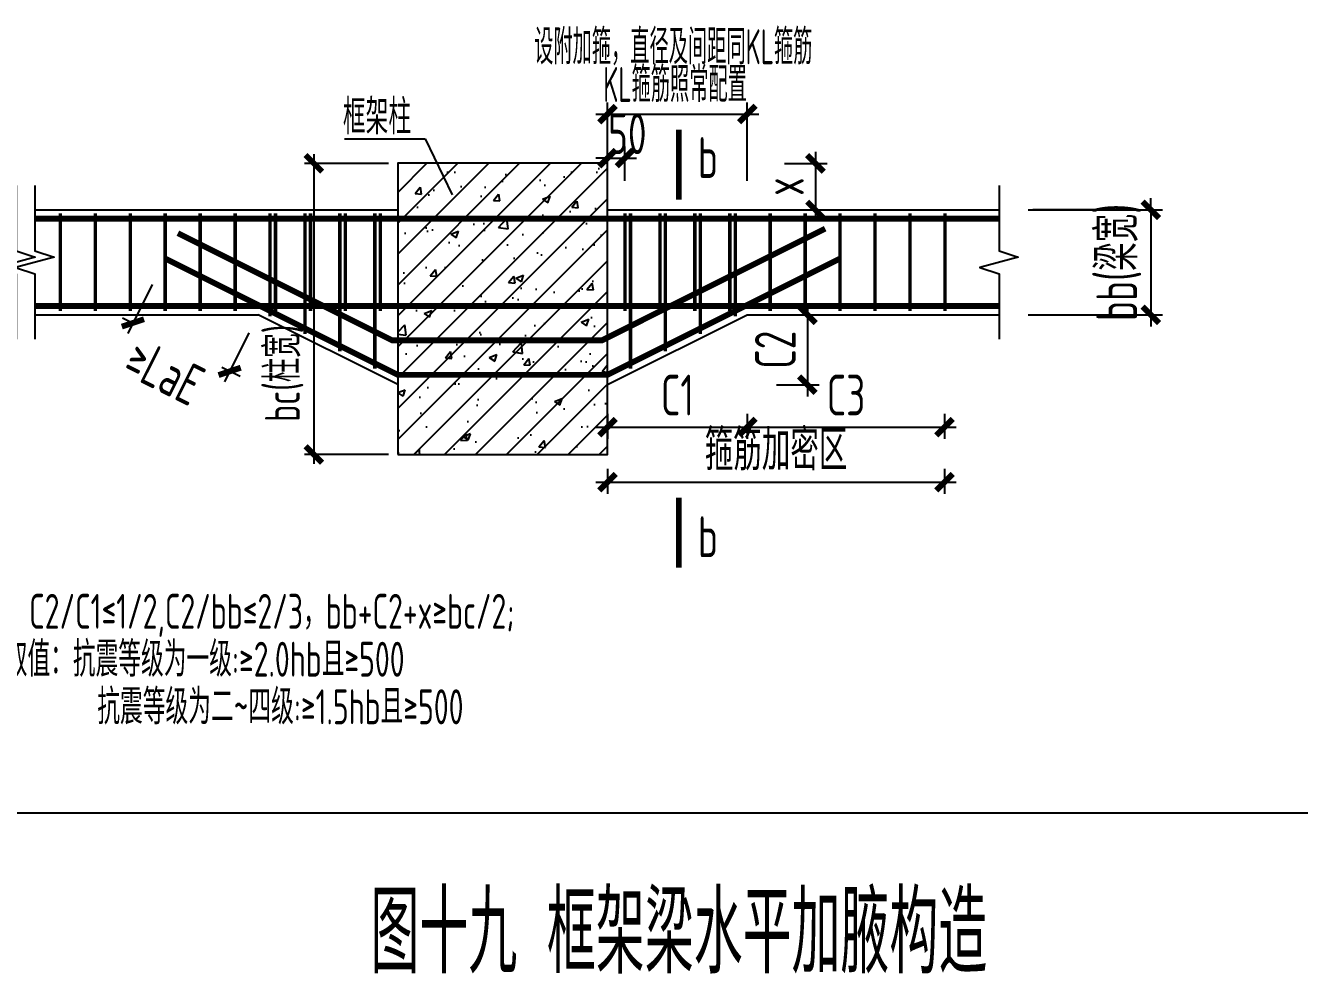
# Model space of a CAD drawing. Extents: x 9731685 to 18866768, y -962146 to 194094.
# Drawn here: x 9837873 to 9848809, y 64052 to 72190 of the extents above; entities that cross this region are included whole.
import ezdxf
from ezdxf.enums import TextEntityAlignment as Align

# ---------------------------------------------------------------- set-up
doc = ezdxf.new("R2010")
doc.units = 0
doc.header["$LTSCALE"] = 1000
doc.linetypes.add('DASH', pattern=[0.35, 0.25, -0.1])
doc.layers.get('0').update_dxf_attribs({"linetype": 'CONTINUOUS'})
doc.layers.get('Defpoints').update_dxf_attribs({"linetype": 'CONTINUOUS'})
for name, color, linetype in [('DIM', 3, 'CONTINUOUS'), ('NUM', 7, 'CONTINUOUS'), ('TAB', 7, 'CONTINUOUS'), ('TEXT', 7, 'CONTINUOUS'), ('THICK', 6, 'CONTINUOUS')]:
    doc.layers.add(name, color=color, linetype=linetype)
doc.layers.add('rein', color=6, linetype='ByLayer', lineweight=18)
doc.styles.add('TSSD_Dimension', font='Tssdeng.shx', dxfattribs={"width": 0.7, "bigfont": 'hztxt.shx'})
doc.styles.add('TSSD_Label', font='Tssdeng.shx', dxfattribs={"width": 0.7, "bigfont": 'hztxt.shx'})
doc.styles.add('TSSD_Norm', font='Tssdeng.shx', dxfattribs={"width": 0.7, "bigfont": 'hztxt.shx'})
doc.dimstyles.new('TSSD_100_100', dxfattribs={"dimtxt": 350, "dimasz": 100, "dimexe": 100, "dimexo": 250, "dimgap": 100, "dimtad": 1, "dimdec": 0, "dimzin": 0, "dimdsep": 46, "dimtxsty": 'TSSD_Dimension', "dimblk": 'ARCHTICK', "dimblk1": 'ARCHTICK', "dimblk2": 'ARCHTICK', "dimcen": 0, "dimdle": 100, "dimclrt": 7, "dimadec": 0, "dimazin": 0, "dimtfac": 1, "dimtdec": 0, "dimtix": 1, "dimtmove": 2, "dimatfit": 3, "dimfxl": 1, "dimtolj": 1, "dimtzin": 0, "dimarcsym": 0})
doc.dimstyles.new('TSSD_25_100', dxfattribs={"dimtxt": 300, "dimasz": 100, "dimexe": 80, "dimexo": 80, "dimgap": 50, "dimtad": 1, "dimdec": 0, "dimlfac": 0.25, "dimzin": 0, "dimdsep": 46, "dimtxsty": 'TSSD_Dimension', "dimblk": 'ARCHTICK', "dimcen": 0, "dimdle": 80, "dimclrt": 7, "dimadec": 0, "dimazin": 0, "dimtfac": 1, "dimtdec": 0, "dimtix": 1, "dimtmove": 2, "dimatfit": 3, "dimldrblk": 'ARCHTICK', "dimfxl": 1, "dimtolj": 1, "dimtzin": 0, "dimarcsym": 0})
doc.dimstyles.new('TSSD_50_100', dxfattribs={"dimtxt": 350, "dimasz": 100, "dimexe": 100, "dimexo": 250, "dimgap": 100, "dimtad": 1, "dimdec": 0, "dimlfac": 0.5, "dimzin": 0, "dimdsep": 46, "dimtxsty": 'TSSD_Dimension', "dimblk": 'ARCHTICK', "dimblk1": 'ARCHTICK', "dimblk2": 'ARCHTICK', "dimcen": 0, "dimdle": 100, "dimclrt": 7, "dimadec": 0, "dimazin": 0, "dimtfac": 1, "dimtdec": 0, "dimtix": 1, "dimtmove": 2, "dimatfit": 3, "dimfxl": 1, "dimtolj": 1, "dimtzin": 0, "dimarcsym": 0})

# ---------------------------------------------------------------- blocks, each defined once
blk = doc.blocks.new('_ArchTick')
at = {"color": 0, "linetype": 'ByBlock', "const_width": 0.5}
blk.add_lwpolyline([(-0.71, -0.71), (0.71, 0.71)], dxfattribs=at)
blk = doc.blocks.new('*D861')
at = {"layer": 'Defpoints', "color": 0}
for p in [(9846231, 70607), (9846231, 69707), (9847533, 69707)]:
    blk.add_point(p, dxfattribs=at)
at = {"layer": 'DIM', "color": 0, "lineweight": -2}
for p, q in [((9847533, 70607), (9847533, 70707)), ((9846481, 70607), (9847633, 70607)), ((9847533, 70607), (9847533, 69707)), ((9846481, 69707), (9847633, 69707)), ((9847533, 69707), (9847533, 69607))]:
    blk.add_line(p, q, dxfattribs=at)
at = {"layer": 'DIM', "color": 0, "lineweight": -2, "xscale": 100, "yscale": 100, "zscale": 100}
for p, rotation in [((9847533, 70607), 270), ((9847533, 69707), 90)]:
    blk.add_blockref('_ArchTick', p, dxfattribs=dict(at, rotation=rotation))
at = {"layer": 'DIM', "color": 7, "insert": (9847258, 70157), "char_height": 350, "attachment_point": 5, "rotation": 90, "style": 'TSSD_Dimension'}
blk.add_mtext('\\A1;bb(梁宽)', dxfattribs=at)
blk = doc.blocks.new('*D862')
at = {"layer": 'Defpoints', "color": 0}
for p in [(9841069, 71007), (9840348, 68507), (9841069, 68507)]:
    blk.add_point(p, dxfattribs=at)
at = {"layer": 'DIM', "color": 0, "lineweight": -2}
for p, q in [((9840989, 71007), (9840268, 71007)), ((9840348, 71087), (9840348, 68427)), ((9840989, 68507), (9840268, 68507))]:
    blk.add_line(p, q, dxfattribs=at)
at = {"layer": 'DIM', "color": 0, "lineweight": -2, "xscale": 100, "yscale": 100, "zscale": 100}
for p, rotation in [((9840348, 71007), 90), ((9840348, 68507), 270)]:
    blk.add_blockref('_ArchTick', p, dxfattribs=dict(at, rotation=rotation))
at = {"layer": 'DIM', "color": 7, "insert": (9840093, 69205), "char_height": 300, "attachment_point": 5, "rotation": 90, "style": 'TSSD_Dimension'}
blk.add_mtext('\\A1;bc(柱宽)', dxfattribs=at)
blk = doc.blocks.new('*D863')
at = {"layer": 'Defpoints', "color": 0}
for p in [(9842869, 69107), (9844069, 69107), (9844069, 68743)]:
    blk.add_point(p, dxfattribs=at)
at = {"layer": 'DIM', "color": 0, "lineweight": -2}
for p, q in [((9842869, 68857), (9842869, 68643)), ((9844069, 68857), (9844069, 68643)), ((9842769, 68743), (9844169, 68743))]:
    blk.add_line(p, q, dxfattribs=at)
at = {"layer": 'DIM', "color": 0, "lineweight": -2, "xscale": 100, "yscale": 100, "zscale": 100, "rotation": 180}
blk.add_blockref('_ArchTick', (9842869, 68743), dxfattribs=at)
at = {"layer": 'DIM', "color": 0, "lineweight": -2, "xscale": 100, "yscale": 100, "zscale": 100}
blk.add_blockref('_ArchTick', (9844069, 68743), dxfattribs=at)
at = {"layer": 'DIM', "color": 7, "insert": (9843469, 69018), "char_height": 350, "attachment_point": 5, "style": 'TSSD_Dimension'}
blk.add_mtext('\\A1;C1', dxfattribs=at)
blk = doc.blocks.new('*D864')
at = {"layer": 'Defpoints', "color": 0}
for p in [(9844069, 69707), (9844069, 69107), (9844585, 69107)]:
    blk.add_point(p, dxfattribs=at)
at = {"layer": 'DIM', "color": 0, "lineweight": -2}
for p, q in [((9844585, 69807), (9844585, 69007)), ((9844319, 69707), (9844685, 69707)), ((9844319, 69107), (9844685, 69107))]:
    blk.add_line(p, q, dxfattribs=at)
at = {"layer": 'DIM', "color": 0, "lineweight": -2, "xscale": 100, "yscale": 100, "zscale": 100}
for p, rotation in [((9844585, 69707), 90), ((9844585, 69107), 270)]:
    blk.add_blockref('_ArchTick', p, dxfattribs=dict(at, rotation=rotation))
at = {"layer": 'DIM', "color": 7, "insert": (9844310, 69407), "char_height": 350, "attachment_point": 5, "rotation": 90, "style": 'TSSD_Dimension'}
blk.add_mtext('\\A1;C2', dxfattribs=at)
blk = doc.blocks.new('*D868')
at = {"layer": 'Defpoints', "color": 0}
for p in [(9839071, 70190), (9839902, 69775), (9838795, 69637)]:
    blk.add_point(p, dxfattribs=at)
at = {"layer": 'DIM', "color": 0, "lineweight": -2}
for p, q in [((9838959, 69966), (9838750, 69547)), ((9838705, 69682), (9838798, 69635)), ((9839790, 69551), (9839580, 69131)), ((9839715, 69176), (9839558, 69254))]:
    blk.add_line(p, q, dxfattribs=at)
at = {"layer": 'DIM', "color": 0, "lineweight": -2, "xscale": 100, "yscale": 100, "zscale": 100}
for p, rotation in [((9838795, 69637), 153.4000000028363), ((9839625, 69221), 333.4000000028363)]:
    blk.add_blockref('_ArchTick', p, dxfattribs=dict(at, rotation=rotation))
at = {"layer": 'DIM', "color": 7, "insert": (9839066, 69220), "char_height": 350, "attachment_point": 5, "rotation": 333.4, "style": 'TSSD_Dimension'}
blk.add_mtext('\\A1;≥LaE', dxfattribs=at)
blk = doc.blocks.new('*D869')
at = {"layer": 'Defpoints', "color": 0}
for p in [(9843019, 71052), (9842869, 70607), (9843019, 70607)]:
    blk.add_point(p, dxfattribs=at)
at = {"layer": 'DIM', "color": 0, "lineweight": -2}
for p, q in [((9842869, 70857), (9842869, 71152)), ((9843019, 70857), (9843019, 71152)), ((9842869, 71052), (9842769, 71052)), ((9842869, 71052), (9843019, 71052)), ((9843019, 71052), (9843119, 71052))]:
    blk.add_line(p, q, dxfattribs=at)
at = {"layer": 'DIM', "color": 0, "lineweight": -2, "xscale": 100, "yscale": 100, "zscale": 100}
blk.add_blockref('_ArchTick', (9842869, 71052), dxfattribs=at)
at = {"layer": 'DIM', "color": 0, "lineweight": -2, "xscale": 100, "yscale": 100, "zscale": 100, "rotation": 180}
blk.add_blockref('_ArchTick', (9843019, 71052), dxfattribs=at)
at = {"layer": 'DIM', "color": 7, "insert": (9843039, 71261), "char_height": 350, "attachment_point": 5, "style": 'TSSD_Dimension'}
blk.add_mtext('\\A1;50', dxfattribs=at)
blk = doc.blocks.new('*D870')
at = {"layer": 'Defpoints', "color": 0}
for p in [(9844069, 69107), (9845762, 69107), (9845762, 68743)]:
    blk.add_point(p, dxfattribs=at)
at = {"layer": 'DIM', "color": 0, "lineweight": -2}
for p, q in [((9844069, 68857), (9844069, 68643)), ((9845762, 68857), (9845762, 68643)), ((9843969, 68743), (9845862, 68743))]:
    blk.add_line(p, q, dxfattribs=at)
at = {"layer": 'DIM', "color": 0, "lineweight": -2, "xscale": 100, "yscale": 100, "zscale": 100, "rotation": 180}
blk.add_blockref('_ArchTick', (9844069, 68743), dxfattribs=at)
at = {"layer": 'DIM', "color": 0, "lineweight": -2, "xscale": 100, "yscale": 100, "zscale": 100}
blk.add_blockref('_ArchTick', (9845762, 68743), dxfattribs=at)
at = {"layer": 'DIM', "color": 7, "insert": (9844916, 69018), "char_height": 350, "attachment_point": 5, "style": 'TSSD_Dimension'}
blk.add_mtext('\\A1;C3', dxfattribs=at)
blk = doc.blocks.new('*D871')
at = {"layer": 'Defpoints', "color": 0}
for p in [(9842869, 68636), (9845762, 68636), (9845762, 68271)]:
    blk.add_point(p, dxfattribs=at)
at = {"layer": 'DIM', "color": 0, "lineweight": -2}
for p, q in [((9842869, 68386), (9842869, 68171)), ((9845762, 68386), (9845762, 68171)), ((9842769, 68271), (9845862, 68271))]:
    blk.add_line(p, q, dxfattribs=at)
at = {"layer": 'DIM', "color": 0, "lineweight": -2, "xscale": 100, "yscale": 100, "zscale": 100, "rotation": 180}
blk.add_blockref('_ArchTick', (9842869, 68271), dxfattribs=at)
at = {"layer": 'DIM', "color": 0, "lineweight": -2, "xscale": 100, "yscale": 100, "zscale": 100}
blk.add_blockref('_ArchTick', (9845762, 68271), dxfattribs=at)
at = {"layer": 'DIM', "color": 7, "insert": (9844316, 68546), "char_height": 350, "attachment_point": 5, "style": 'TSSD_Dimension'}
blk.add_mtext('\\A1;箍筋加密区', dxfattribs=at)
blk = doc.blocks.new('*D872')
at = {"layer": 'Defpoints', "color": 0}
for p in [(9844069, 71430), (9842869, 70607), (9844069, 70607)]:
    blk.add_point(p, dxfattribs=at)
at = {"layer": 'DIM', "color": 0, "lineweight": -2}
for p, q in [((9842869, 70857), (9842869, 71530)), ((9844069, 70857), (9844069, 71530)), ((9842769, 71430), (9844169, 71430))]:
    blk.add_line(p, q, dxfattribs=at)
at = {"layer": 'DIM', "color": 0, "lineweight": -2, "xscale": 100, "yscale": 100, "zscale": 100, "rotation": 180}
blk.add_blockref('_ArchTick', (9842869, 71430), dxfattribs=at)
at = {"layer": 'DIM', "color": 0, "lineweight": -2, "xscale": 100, "yscale": 100, "zscale": 100}
blk.add_blockref('_ArchTick', (9844069, 71430), dxfattribs=at)
blk = doc.blocks.new('*D894')
at = {"layer": 'Defpoints', "color": 0}
for p in [(9844139, 71007), (9844139, 70607), (9844654, 70607)]:
    blk.add_point(p, dxfattribs=at)
at = {"layer": 'DIM', "color": 0, "lineweight": -2}
for p, q in [((9844654, 71107), (9844654, 70507)), ((9844389, 71007), (9844754, 71007)), ((9844389, 70607), (9844754, 70607))]:
    blk.add_line(p, q, dxfattribs=at)
at = {"layer": 'DIM', "color": 0, "lineweight": -2, "xscale": 100, "yscale": 100, "zscale": 100}
for p, rotation in [((9844654, 71007), 90), ((9844654, 70607), 270)]:
    blk.add_blockref('_ArchTick', p, dxfattribs=dict(at, rotation=rotation))
at = {"layer": 'DIM', "color": 7, "insert": (9844379, 70807), "char_height": 350, "attachment_point": 5, "rotation": 90, "style": 'TSSD_Dimension'}
blk.add_mtext('\\A1;x', dxfattribs=at)

msp = doc.modelspace()

# ---------------------------------------------------------------- hatches: boundary and pattern name
h = msp.add_hatch()
h.set_pattern_fill('AN31C', color=8, scale=937.5, style=0)
h.set_pattern_definition([(45, (9757340.33, -317380.46), (-132.58252, 132.58252), []), (50, (9757340.3, -317380.46), (672.4314, -58.8301), [70.3125, -773.4375]), (355, (9757340.3, -317380.46), (-130.0794, 705.1801), [56.25, -618.75]), (100.4514, (9757396.36, -317385.36), (542.3525, 646.3496), [59.7564, -657.3207]), (46.1842, (9757340.3, -317193), (1000.5385, -155.174), [105.4687, -1160.1562]), (96.6356, (9757423.7, -317205.9), (876.2463, 913.2355), [89.6346, -985.981]), (351.1842, (9757340.3, -317193), (876.2456, 913.2362), [84.375, -928.125]), (21, (9757434.1, -317239.84), (559.60036, -377.4552), [70.3125, -773.4375]), (326, (9757434.1, -317239.84), (228.1081, 679.8282), [56.25, -618.75]), (71.4514, (9757480.7, -317271.3), (787.7087, 302.3723), [59.7564, -657.3207]), (37.5, (9757340.33, -317380.46), (11.39986, 312.08799), [0, -611.25, 0, -628.125, 0, -621.09375]), (7.5, (9757340.33, -317380.46), (246.6277, 369.76098), [0, -358.125, 0, -597.1875, 0, -236.71875]), (327.5, (9757131.26, -317380.46), (500.45853, -21.1452), [0, -234.375, 0, -731.25, 0, -970.3125]), (317.5, (9757037.5, -317380.46), (546.73703, 93.8484), [0, -304.6875, 0, -485.625, 0, -689.0625])])
h.paths.add_polyline_path([(9841068.9, 68507.4), (9842868.9, 68507.4), (9842868.9, 71007.4), (9841068.9, 71007.4)])

# ---------------------------------------------------------------- linework, layer by layer
for p, q in [((9840611.5, 71217.2), (9841303, 71217.2)), ((9841303, 71217.2), (9841534.7, 70735.9)), ((9837953.2, 70607.4), (9841068.9, 70607.4)), ((9842868.9, 70607.4), (9846230.5, 70607.4)), ((9837953.2, 69707.4), (9839868.9, 69707.4)), ((9841068.9, 69107.4), (9839868.9, 69707.4)), ((9842868.9, 69107.4), (9844068.9, 69707.4)), ((9844068.9, 69707.4), (9846230.5, 69707.4))]:
    msp.add_line(p, q)
msp.add_lwpolyline([(9841068.9, 68507.4), (9842868.9, 68507.4), (9842868.9, 71007.4), (9841068.9, 71007.4)], close=True)
for points in [[(9837792.3, 70817.4), (9837792.3, 70254.9), (9837957.3, 70202.4), (9837627.3, 70112.4), (9837792.3, 70059.9), (9837792.3, 69497.4)], [(9837953.2, 70817.4), (9837953.2, 70254.9), (9838118.2, 70202.4), (9837788.2, 70112.4), (9837953.2, 70059.9), (9837953.2, 69497.4)], [(9846230.5, 70817.4), (9846230.5, 70254.9), (9846395.5, 70202.4), (9846065.5, 70112.4), (9846230.5, 70059.9), (9846230.5, 69497.4)]]:
    msp.add_lwpolyline(points)
at = {"layer": 'DIM'}
msp.add_line((9847138.1, 70607.4), (9846520.9, 70607.4), dxfattribs=at)
at = {"layer": 'rein', "const_width": 50}
for points in [[(9846230.5, 70532.4), (9837953.2, 70532.4)], [(9844866.2, 70190), (9842868.9, 69191.3), (9841068.9, 69191.3), (9839071.5, 70190)], [(9837953.2, 69782.4), (9846230.5, 69782.4)]]:
    msp.add_lwpolyline(points, dxfattribs=at)
at = {"layer": 'rein', "color": 4, "const_width": 30}
for points in [[(9838172.3, 69740.4), (9838172.3, 70577.8)], [(9838472.3, 69740.4), (9838472.3, 70577.8)], [(9838772.3, 69740.4), (9838772.3, 70577.8)], [(9839072.3, 69740.4), (9839072.3, 70577.8)], [(9839372.3, 69740.4), (9839372.3, 70577.8)], [(9839672.3, 69740.4), (9839672.3, 70577.8)], [(9839971.8, 69693.4), (9839971.8, 70577.8)], [(9840018.9, 69740.4), (9840018.9, 70577.8)], [(9840271.8, 69543.4), (9840271.8, 70577.8)], [(9840318.9, 69740.4), (9840318.9, 70577.8)], [(9840571.8, 69393.4), (9840571.8, 70577.8)], [(9840618.9, 69740.4), (9840618.9, 70577.8)], [(9840871.8, 69243.4), (9840871.8, 70577.8)], [(9840918.9, 69740.4), (9840918.9, 70577.8)], [(9843018.9, 69740.4), (9843018.9, 70577.8)], [(9843066, 69243.4), (9843066, 70577.8)], [(9843318.9, 69740.4), (9843318.9, 70577.8)], [(9843366, 69393.4), (9843366, 70577.8)], [(9843618.9, 69740.4), (9843618.9, 70577.8)], [(9843666, 69543.4), (9843666, 70577.8)], [(9843918.9, 69740.4), (9843918.9, 70577.8)], [(9843966, 69693.4), (9843966, 70577.8)], [(9844265.5, 69740.4), (9844265.5, 70577.8)], [(9844565.5, 69740.4), (9844565.5, 70577.8)], [(9844865.5, 69740.4), (9844865.5, 70577.8)], [(9845165.5, 69740.4), (9845165.5, 70577.8)], [(9845465.5, 69740.4), (9845465.5, 70577.8)], [(9845765.5, 69740.4), (9845765.5, 70577.8)]]:
    msp.add_lwpolyline(points, dxfattribs=at)
at = {"layer": 'rein', "linetype": 'DASH', "const_width": 50}
msp.add_lwpolyline([(9844738, 70446), (9842821, 69487.4), (9841021, 69487.4), (9839180.6, 70407.6)], dxfattribs=at)
at = {"layer": 'TAB'}
msp.add_line((9799804.8, 65432.6), (9859010.8, 65432.6), dxfattribs=at)
at = {"layer": 'THICK', "const_width": 50}
for points in [[(9843481.9, 70695.1), (9843481.9, 71295.1)], [(9843481.9, 68135.9), (9843481.9, 67535.9)]]:
    msp.add_lwpolyline(points, dxfattribs=at)

# ---------------------------------------------------------------- texts
at = {"style": 'TSSD_Norm', "width": 0.65}
msp.add_text('框架柱', height=300, dxfattribs=at).set_placement((9840597.8, 71256.1))
at = {"layer": 'DIM', "color": 7, "style": 'TSSD_Dimension', "width": 0.55}
for s, p in [('设附加箍，直径及间距同KL箍筋', (9842239.4, 71857.5)), ('KL箍筋照常配置', (9842832.4, 71533.9))]:
    msp.add_text(s, height=300, dxfattribs=at).set_placement(p)
at = {"layer": 'NUM', "color": 70, "style": 'TSSD_Norm', "width": 0.6}
msp.add_text('图十九 框架梁水平加腋构造', height=700, dxfattribs=at).set_placement((9840833.9, 64053.2))
at = {"layer": 'TEXT', "style": 'TSSD_Norm', "width": 0.65}
for s, p in [('注：(1)图中 C2/C1≤1/2,C2/bb≤2/3，bb+C2+x≥bc/2;', (9836773.7, 66921.6)), ('(2)C3取值：抗震等级为一级:≥2.0hb且≥500', (9837164.4, 66510.1)), ('抗震等级为二~四级:≥1.5hb且≥500', (9838489.5, 66101.7))]:
    msp.add_text(s, height=300, dxfattribs=at).set_placement(p, align=Align.BOTTOM_LEFT)
at = {"layer": 'THICK', "style": 'TSSD_Label', "width": 0.7}
for p in [(9843644.4, 70881), (9843644.4, 67626.2)]:
    msp.add_text('b', height=350, dxfattribs=at).set_placement(p)

# ---------------------------------------------------------------- dimensions: what is measured, and where the dimension line sits
at = {"layer": 'DIM'}
for base, p1, p2, text, picture, middle in [((9844068.9, 71429.6), (9842868.9, 70607.4), (9844068.9, 70607.4), ' ', '*D872', (9843468.9, 71429.6)), ((9844068.9, 68742.8), (9842868.9, 69107.4), (9844068.9, 69107.4), 'C1', '*D863', (9843468.9, 69017.8)), ((9845762.4, 68742.8), (9844068.9, 69107.4), (9845762.4, 69107.4), 'C3', '*D870', (9844915.7, 69017.8)), ((9845762.4, 68271.1), (9842868.9, 68635.7), (9845762.4, 68635.7), '箍筋加密区', '*D871', (9844315.7, 68546.1))]:
    dim = msp.add_linear_dim(base=base, p1=p1, p2=p2, text=text, dimstyle='TSSD_50_100', dxfattribs=at)
    dim.commit()
    dim.dimension.update_dxf_attribs({"geometry": picture, "text_midpoint": middle})
dim = msp.add_linear_dim(base=(9843018.9, 71052.3), p1=(9842868.9, 70607.4), p2=(9843018.9, 70607.4), text='50', dimstyle='TSSD_50_100', dxfattribs=at)
dim.commit()
dim.dimension.update_dxf_attribs({"geometry": '*D869', "text_midpoint": (9843038.8, 71260.9), "dimtype": 160})
for base, p1, p2, angle, text, dimstyle, picture, middle in [((9840348, 68507.4), (9841068.9, 71007.4), (9841068.9, 68507.4), 90, 'bc(柱宽)', 'TSSD_25_100', '*D862', (9840093.4, 69204.8)), ((9838794.5, 69636.7), (9839902.4, 69774.5), (9839071.4, 70189.6), 153.4, '≥LaE', 'TSSD_50_100', '*D868', (9839065.9, 69220.1))]:
    dim = msp.add_linear_dim(base=base, p1=p1, p2=p2, angle=angle, text=text, dimstyle=dimstyle, dxfattribs=at)
    dim.commit()
    dim.dimension.update_dxf_attribs({"geometry": picture, "text_midpoint": middle, "dimtype": 160})
for base, p1, p2, text, dimstyle, picture, middle in [((9844653.9, 70607.4), (9844138.7, 71007.4), (9844138.7, 70607.4), 'x', 'TSSD_100_100', '*D894', (9844378.9, 70807.4)), ((9847533.4, 69707.4), (9846230.5, 70607.4), (9846230.5, 69707.4), 'bb(梁宽)', 'TSSD_50_100', '*D861', (9847258.4, 70157.4)), ((9844584.6, 69107.4), (9844068.9, 69707.4), (9844068.9, 69107.4), 'C2', 'TSSD_50_100', '*D864', (9844309.6, 69407.4))]:
    dim = msp.add_linear_dim(base=base, p1=p1, p2=p2, angle=90, text=text, dimstyle=dimstyle, dxfattribs=at)
    dim.commit()
    dim.dimension.update_dxf_attribs({"geometry": picture, "text_midpoint": middle})

doc.saveas('drawing.dxf')
